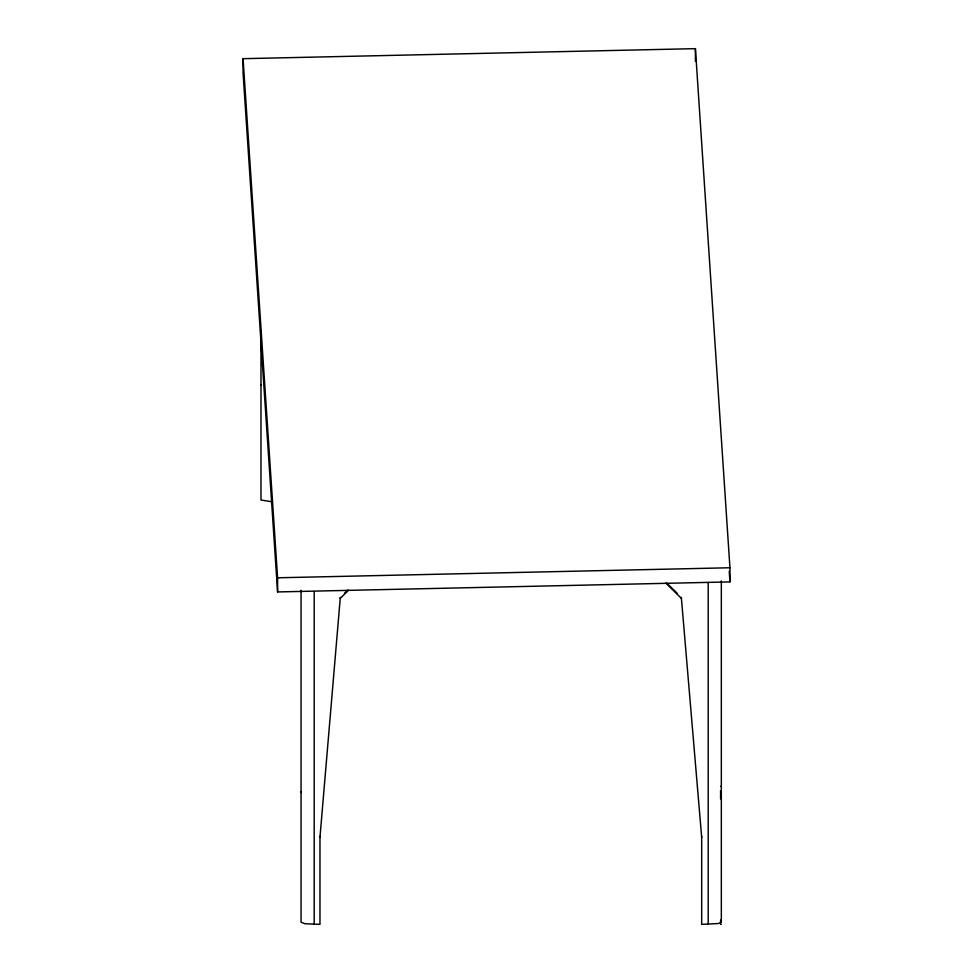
<?xml version="1.0" encoding="UTF-8"?>
<svg xmlns="http://www.w3.org/2000/svg" width="973" height="973" viewBox="0 0 973 973"><rect width="100%" height="100%" fill="white"/><g stroke="black" fill="none" stroke-linecap="round" stroke-linejoin="round"><path stroke-width="1.46" d="M319.971 837.267L340.319 597.349L340.319 598.31L348.553 590.222M301.058 792.594L301.18 791.791M260.983 385.296L261.092 384.554M344.442 593.311L347.531 590.27M243.055 58.684L695.403 48.65L729.945 567.758L729.945 581.903L277.597 591.937L243.055 72.829L243.055 58.684L277.597 577.792L277.597 591.937M277.597 577.792L729.945 567.758M701.679 836.306L701.679 924.35L718.621 923.511L721.334 922.222L721.334 580.905M720.592 786.415L721.334 786.415M721.334 798.784L720.592 798.784L720.592 790.587L721.334 792.594M721.334 920.093L720.592 920.093L720.592 922.915M301.058 590.343L301.058 922.222L304.914 923.73L319.971 924.35L319.971 836.306M720.592 924.35L721.334 924.35M270.92 501.606L260.983 500.013L260.983 331.258M666.919 583.204L677.22 593.311M665.885 583.155L681.331 598.31L681.331 597.349L701.679 837.267M729.239 571.309L729.945 581.903M708.198 582.45L708.198 924.35M695.403 48.65L695.403 61.384M314.194 591.572L314.194 924.35"/></g></svg>
